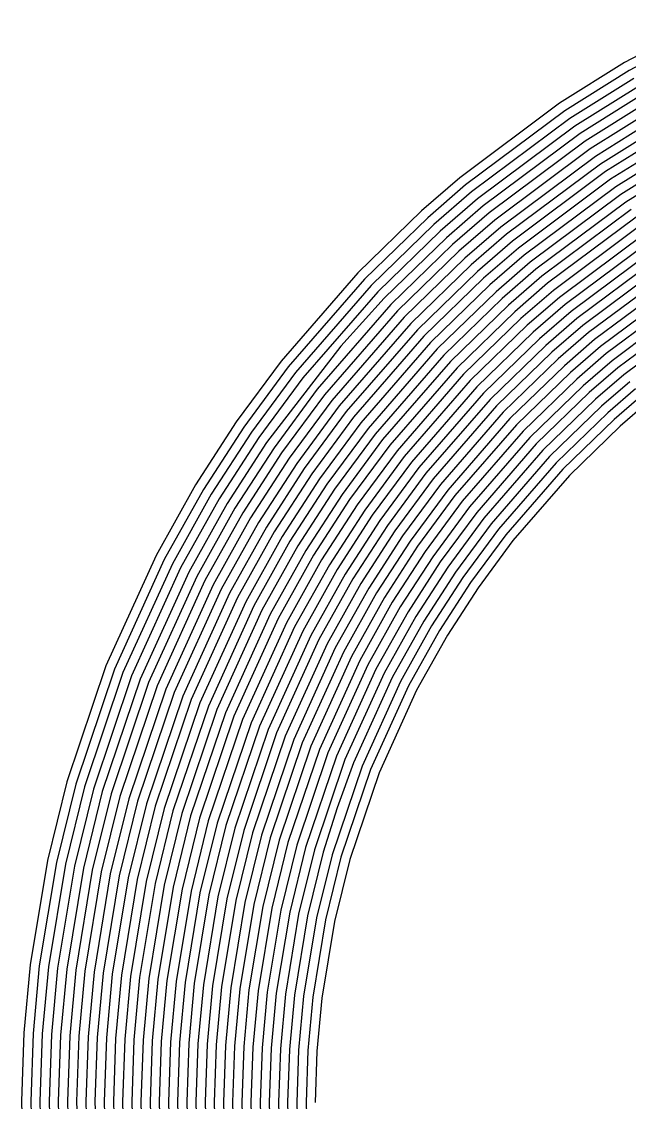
# Model space of a CAD drawing. Header units: metres. Extents: x -19 to 19, y -19.6 to 19.6.
# Drawn here: x -3.984 to -1.996, y -15.66 to -12.127 of the extents above; entities that cross this region are included whole.
import ezdxf

# ---------------------------------------------------------------- set-up
doc = ezdxf.new("R2010")
doc.units = ezdxf.units.M

msp = doc.modelspace()

# ---------------------------------------------------------------- linework, layer by layer
for p, q in [((-1.761072, -12.127412, 0.143659), (-2.011731, -12.261591, 0.132048)), ((-1.747596, -12.154121, 0.14128), (-1.996644, -12.287436, 0.129725)), ((-2.011731, -12.261591, 0.132048), (-2.224001, -12.39424, 0.120452)), ((-1.996644, -12.287436, 0.129725), (-2.20731, -12.419082, 0.118199)), ((-1.981556, -12.313281, 0.127402), (-2.190619, -12.443924, 0.115947)), ((-1.966468, -12.339127, 0.125079), (-2.173929, -12.468766, 0.113694)), ((-1.951381, -12.364972, 0.122755), (-2.157238, -12.493608, 0.111442)), ((-2.224001, -12.39424, 0.120452), (-2.550704, -12.63807, 0.098822)), ((-1.936293, -12.390818, 0.120432), (-2.140548, -12.518451, 0.109189)), ((-2.20731, -12.419082, 0.118199), (-2.531538, -12.661062, 0.096703)), ((-1.921206, -12.416663, 0.118109), (-2.123857, -12.543293, 0.106936)), ((-2.190619, -12.443924, 0.115947), (-2.512372, -12.684054, 0.094585)), ((-2.173929, -12.468766, 0.113694), (-2.493206, -12.707046, 0.092467)), ((-1.906118, -12.442508, 0.115786), (-2.107167, -12.568135, 0.104684)), ((-1.891031, -12.468354, 0.113462), (-2.090476, -12.592977, 0.102431)), ((-2.157238, -12.493608, 0.111442), (-2.47404, -12.730037, 0.090349)), ((-1.875943, -12.494199, 0.111139), (-2.073785, -12.617819, 0.100179)), ((-2.140548, -12.518451, 0.109189), (-2.454874, -12.753029, 0.08823)), ((-1.860856, -12.520045, 0.108816), (-2.057095, -12.642661, 0.097926)), ((-2.123857, -12.543293, 0.106936), (-2.435708, -12.776021, 0.086112)), ((-2.107167, -12.568135, 0.104684), (-2.416542, -12.799013, 0.083994)), ((-1.845768, -12.54589, 0.106493), (-2.040404, -12.667503, 0.095673)), ((-1.83068, -12.571735, 0.104169), (-2.023714, -12.692346, 0.093421)), ((-2.090476, -12.592977, 0.102431), (-2.397376, -12.822005, 0.081875)), ((-1.815593, -12.597581, 0.101846), (-2.007023, -12.717188, 0.091168)), ((-2.550704, -12.63807, 0.098822), (-2.675886, -12.746365, 0.089086)), ((-2.073785, -12.617819, 0.100179), (-2.37821, -12.844997, 0.079757)), ((-2.057095, -12.642661, 0.097926), (-2.359044, -12.867989, 0.077639)), ((-2.531538, -12.661062, 0.096703), (-2.655564, -12.768355, 0.087044)), ((-2.040404, -12.667503, 0.095673), (-2.339878, -12.890981, 0.07552)), ((-2.512372, -12.684054, 0.094585), (-2.635242, -12.790345, 0.085002)), ((-2.493206, -12.707046, 0.092467), (-2.614919, -12.812336, 0.08296)), ((-2.023714, -12.692346, 0.093421), (-2.320712, -12.913973, 0.073402)), ((-2.007023, -12.717188, 0.091168), (-2.301546, -12.936965, 0.071284)), ((-2.675886, -12.746365, 0.089086), (-2.884175, -12.948531, 0.0707)), ((-2.47404, -12.730037, 0.090349), (-2.594597, -12.834326, 0.080918)), ((-2.454874, -12.753029, 0.08823), (-2.574275, -12.856316, 0.078875)), ((-1.990333, -12.74203, 0.088916), (-2.28238, -12.959957, 0.069165)), ((-2.655564, -12.768355, 0.087044), (-2.862549, -12.969253, 0.068752)), ((-2.435708, -12.776021, 0.086112), (-2.553952, -12.878306, 0.076833)), ((-1.973642, -12.766872, 0.086663), (-2.263214, -12.982949, 0.067047)), ((-2.635242, -12.790345, 0.085002), (-2.840923, -12.989976, 0.066805)), ((-2.614919, -12.812336, 0.08296), (-2.819296, -13.010699, 0.064857)), ((-2.416542, -12.799013, 0.083994), (-2.53363, -12.900297, 0.074791)), ((-2.397376, -12.822005, 0.081875), (-2.513307, -12.922287, 0.072749)), ((-1.956952, -12.791714, 0.084411), (-2.244048, -13.005941, 0.064929)), ((-1.940261, -12.816556, 0.082158), (-2.224882, -13.028932, 0.06281)), ((-2.594597, -12.834326, 0.080918), (-2.79767, -13.031421, 0.06291)), ((-2.574275, -12.856316, 0.078875), (-2.776044, -13.052144, 0.060962)), ((-2.37821, -12.844997, 0.079757), (-2.492985, -12.944277, 0.070707)), ((-1.92357, -12.841398, 0.079905), (-2.205716, -13.051924, 0.060692)), ((-2.553952, -12.878306, 0.076833), (-2.754417, -13.072867, 0.059015)), ((-2.359044, -12.867989, 0.077639), (-2.472663, -12.966267, 0.068665)), ((-2.339878, -12.890981, 0.07552), (-2.45234, -12.988258, 0.066623)), ((-1.90688, -12.866241, 0.077653), (-2.18655, -13.074916, 0.058574)), ((-1.890189, -12.891083, 0.0754), (-2.167384, -13.097908, 0.056455)), ((-2.53363, -12.900297, 0.074791), (-2.732791, -13.09359, 0.057067)), ((-2.513307, -12.922287, 0.072749), (-2.711165, -13.114312, 0.05512)), ((-2.320712, -12.913973, 0.073402), (-2.432018, -13.010248, 0.064581)), ((-1.873499, -12.915925, 0.073148), (-2.148218, -13.1209, 0.054337)), ((-2.884175, -12.948531, 0.0707), (-3.135335, -13.237425, 0.043939)), ((-2.492985, -12.944277, 0.070707), (-2.689538, -13.135035, 0.053172)), ((-2.472663, -12.966267, 0.068665), (-2.667912, -13.155758, 0.051225)), ((-2.301546, -12.936965, 0.071284), (-2.411695, -13.032238, 0.062538)), ((-2.28238, -12.959957, 0.069165), (-2.391373, -13.054228, 0.060496)), ((-1.856808, -12.940767, 0.070895), (-2.129052, -13.143892, 0.052219)), ((-1.840118, -12.965609, 0.068642), (-2.109886, -13.166884, 0.050101)), ((-2.862549, -12.969253, 0.068752), (-3.11163, -13.255743, 0.042185)), ((-2.840923, -12.989976, 0.066805), (-3.087924, -13.274062, 0.040432)), ((-2.45234, -12.988258, 0.066623), (-2.646286, -13.17648, 0.049277)), ((-2.263214, -12.982949, 0.067047), (-2.371051, -13.076219, 0.058454)), ((-1.823427, -12.990451, 0.06639), (-2.09072, -13.189876, 0.047982)), ((-2.819296, -13.010699, 0.064857), (-3.064218, -13.29238, 0.038678)), ((-2.79767, -13.031421, 0.06291), (-2.939808, -13.188223, 0.048393)), ((-2.432018, -13.010248, 0.064581), (-2.624659, -13.197203, 0.04733)), ((-2.411695, -13.032238, 0.062538), (-2.603033, -13.217926, 0.045382)), ((-2.244048, -13.005941, 0.064929), (-2.350728, -13.098209, 0.056412)), ((-2.224882, -13.028932, 0.06281), (-2.330406, -13.120199, 0.05437)), ((-1.806736, -13.015293, 0.064137), (-2.071554, -13.212868, 0.045864)), ((-2.776044, -13.052144, 0.060962), (-3.016807, -13.329017, 0.035171)), ((-2.391373, -13.054228, 0.060496), (-2.581406, -13.238648, 0.043435)), ((-2.205716, -13.051924, 0.060692), (-2.310084, -13.142189, 0.052328)), ((-1.790046, -13.040136, 0.061885), (-2.052388, -13.23586, 0.043746)), ((-1.773355, -13.064978, 0.059632), (-2.033222, -13.258852, 0.041627)), ((-2.754417, -13.072867, 0.059015), (-2.993101, -13.347336, 0.033418)), ((-2.732791, -13.09359, 0.057067), (-2.969395, -13.365654, 0.031664)), ((-2.371051, -13.076219, 0.058454), (-2.55978, -13.259371, 0.041487)), ((-2.350728, -13.098209, 0.056412), (-2.538154, -13.280094, 0.03954)), ((-2.18655, -13.074916, 0.058574), (-2.289761, -13.16418, 0.050286)), ((-2.167384, -13.097908, 0.056455), (-2.269439, -13.18617, 0.048244)), ((-1.756665, -13.08982, 0.057379), (-2.014056, -13.281844, 0.039509)), ((-2.711165, -13.114312, 0.05512), (-2.945689, -13.383973, 0.029911)), ((-2.689538, -13.135035, 0.053172), (-2.921984, -13.402291, 0.028157)), ((-2.330406, -13.120199, 0.05437), (-2.516527, -13.300816, 0.037592)), ((-2.310084, -13.142189, 0.052328), (-2.494901, -13.321539, 0.035645)), ((-2.148218, -13.1209, 0.054337), (-2.249116, -13.20816, 0.046202)), ((-2.667912, -13.155758, 0.051225), (-2.898278, -13.42061, 0.026404)), ((-2.646286, -13.17648, 0.049277), (-2.874572, -13.438928, 0.02465)), ((-2.289761, -13.16418, 0.050286), (-2.473275, -13.342262, 0.033698)), ((-2.129052, -13.143892, 0.052219), (-2.228794, -13.23015, 0.044159)), ((-2.109886, -13.166884, 0.050101), (-2.208472, -13.252141, 0.042117)), ((-2.939808, -13.188223, 0.048393), (-3.183123, -13.503715, 0.018655)), ((-2.624659, -13.197203, 0.04733), (-2.850867, -13.457247, 0.022897)), ((-2.269439, -13.18617, 0.048244), (-2.451648, -13.362985, 0.03175)), ((-2.249116, -13.20816, 0.046202), (-2.430022, -13.383707, 0.029803)), ((-2.09072, -13.189876, 0.047982), (-2.188149, -13.274131, 0.040075)), ((-2.071554, -13.212868, 0.045864), (-2.167827, -13.296121, 0.038033)), ((-3.135335, -13.237425, 0.043939), (-3.281992, -13.435924, 0.025226)), ((-2.603033, -13.217926, 0.045382), (-2.827161, -13.475566, 0.021143)), ((-2.581406, -13.238648, 0.043435), (-2.803455, -13.493884, 0.01939)), ((-2.228794, -13.23015, 0.044159), (-2.408396, -13.40443, 0.027855)), ((-2.052388, -13.23586, 0.043746), (-2.147505, -13.318111, 0.035991)), ((-3.11163, -13.255743, 0.042185), (-3.257275, -13.452872, 0.023583)), ((-3.087924, -13.274062, 0.040432), (-3.232558, -13.46982, 0.021941)), ((-2.55978, -13.259371, 0.041487), (-2.779749, -13.512203, 0.017636)), ((-2.538154, -13.280094, 0.03954), (-2.756044, -13.530521, 0.015883)), ((-2.208472, -13.252141, 0.042117), (-2.386769, -13.425153, 0.025908)), ((-2.188149, -13.274131, 0.040075), (-2.365143, -13.445875, 0.02396)), ((-2.033222, -13.258852, 0.041627), (-2.127182, -13.340102, 0.033949)), ((-2.014056, -13.281844, 0.039509), (-2.10686, -13.362092, 0.031907)), ((-3.064218, -13.29238, 0.038678), (-3.20784, -13.486767, 0.020298)), ((-2.516527, -13.300816, 0.037592), (-2.732338, -13.54884, 0.014129)), ((-2.167827, -13.296121, 0.038033), (-2.343517, -13.466598, 0.022013)), ((-2.147505, -13.318111, 0.035991), (-2.32189, -13.487321, 0.020065)), ((-1.99489, -13.304836, 0.037391), (-2.086537, -13.384084, 0.029881)), ((-3.016807, -13.329017, 0.035171), (-3.158406, -13.520663, 0.017013)), ((-2.993101, -13.347336, 0.033418), (-3.133689, -13.537611, 0.01537)), ((-2.494901, -13.321539, 0.035645), (-2.708632, -13.567158, 0.012376)), ((-2.473275, -13.342262, 0.033698), (-2.684926, -13.585477, 0.010622)), ((-2.127182, -13.340102, 0.033949), (-2.300264, -13.508043, 0.018118)), ((-1.975724, -13.327827, 0.035272), (-2.066215, -13.406076, 0.027858)), ((-1.956558, -13.350819, 0.033154), (-2.045893, -13.428068, 0.025834)), ((-2.969395, -13.365654, 0.031664), (-3.108972, -13.554559, 0.013727)), ((-2.945689, -13.383973, 0.029911), (-3.084255, -13.571506, 0.012085)), ((-2.451648, -13.362985, 0.03175), (-2.661221, -13.603795, 0.008869)), ((-2.430022, -13.383707, 0.029803), (-2.637515, -13.622114, 0.007115)), ((-2.10686, -13.362092, 0.031907), (-2.278637, -13.528766, 0.01617)), ((-2.086537, -13.384084, 0.029881), (-2.257011, -13.549489, 0.014223)), ((-1.937392, -13.373811, 0.031036), (-2.02557, -13.45006, 0.023811)), ((-2.921984, -13.402291, 0.028157), (-3.059537, -13.588454, 0.010442)), ((-2.898278, -13.42061, 0.026404), (-3.03482, -13.605402, 0.0088)), ((-2.408396, -13.40443, 0.027855), (-2.613809, -13.640432, 0.005362)), ((-2.386769, -13.425153, 0.025908), (-2.590104, -13.658751, 0.003608)), ((-2.066215, -13.406076, 0.027858), (-2.235385, -13.570212, 0.012275)), ((-3.281992, -13.435924, 0.025226), (-3.415061, -13.641568, 0.005558)), ((-3.257275, -13.452872, 0.023583), (-3.389319, -13.656931, 0.004052)), ((-2.874572, -13.438928, 0.02465), (-3.010103, -13.62235, 0.007157)), ((-2.850867, -13.457247, 0.022897), (-2.985386, -13.639297, 0.005514)), ((-2.365143, -13.445875, 0.02396), (-2.566398, -13.677069, 0.001855)), ((-2.045893, -13.428068, 0.025834), (-2.213758, -13.590934, 0.010328)), ((-2.02557, -13.45006, 0.023811), (-2.192132, -13.611657, 0.00838)), ((-3.232558, -13.46982, 0.021941), (-3.363577, -13.672293, 0.002546)), ((-3.20784, -13.486767, 0.020298), (-3.337835, -13.687656, 0.001039)), ((-2.827161, -13.475566, 0.021143), (-2.960669, -13.656245, 0.003872)), ((-2.803455, -13.493884, 0.01939), (-2.935951, -13.673193, 0.002229)), ((-2.343517, -13.466598, 0.022013), (-2.542692, -13.695388, 0.000101)), ((-2.32189, -13.487321, 0.020065), (-2.518986, -13.713706, -0.001652)), ((-3.183123, -13.503715, 0.018655), (-3.312093, -13.703018, -0.000467)), ((-3.158406, -13.520663, 0.017013), (-3.286351, -13.718381, -0.001973)), ((-2.779749, -13.512203, 0.017636), (-2.911234, -13.690141, 0.000586)), ((-2.756044, -13.530521, 0.015883), (-2.886517, -13.707089, -0.001056)), ((-2.300264, -13.508043, 0.018118), (-2.495281, -13.732025, -0.003406)), ((-2.278637, -13.528766, 0.01617), (-2.471575, -13.750343, -0.005159)), ((-3.133689, -13.537611, 0.01537), (-3.260609, -13.733743, -0.003479)), ((-3.108972, -13.554559, 0.013727), (-3.234867, -13.749106, -0.004985)), ((-2.732338, -13.54884, 0.014129), (-2.8618, -13.724036, -0.002699)), ((-2.257011, -13.549489, 0.014223), (-2.447869, -13.768662, -0.006913)), ((-3.084255, -13.571506, 0.012085), (-3.209125, -13.764468, -0.006491)), ((-3.059537, -13.588454, 0.010442), (-3.183383, -13.779831, -0.007997)), ((-2.708632, -13.567158, 0.012376), (-2.837083, -13.740984, -0.004341)), ((-2.684926, -13.585477, 0.010622), (-2.812366, -13.757932, -0.005984)), ((-2.235385, -13.570212, 0.012275), (-2.424163, -13.78698, -0.008667)), ((-2.213758, -13.590934, 0.010328), (-2.400458, -13.805299, -0.01042)), ((-3.03482, -13.605402, 0.0088), (-3.157641, -13.795194, -0.009503)), ((-3.010103, -13.62235, 0.007157), (-3.131899, -13.810556, -0.011009)), ((-2.661221, -13.603795, 0.008869), (-2.787648, -13.77488, -0.007627)), ((-2.637515, -13.622114, 0.007115), (-2.762931, -13.791827, -0.009269)), ((-2.192132, -13.611657, 0.00838), (-2.376752, -13.823617, -0.012174)), ((-3.415061, -13.641568, 0.005558), (-3.544116, -13.872249, -0.016847)), ((-3.389319, -13.656931, 0.004052), (-3.517479, -13.886011, -0.018216)), ((-3.363577, -13.672293, 0.002546), (-3.490843, -13.899774, -0.019586)), ((-2.985386, -13.639297, 0.005514), (-3.106157, -13.825919, -0.012515)), ((-2.960669, -13.656245, 0.003872), (-3.080415, -13.841281, -0.014021)), ((-2.613809, -13.640432, 0.005362), (-2.738214, -13.808775, -0.010912)), ((-2.590104, -13.658751, 0.003608), (-2.713497, -13.825723, -0.012554)), ((-3.337835, -13.687656, 0.001039), (-3.464207, -13.913536, -0.020956)), ((-3.312093, -13.703018, -0.000467), (-3.437571, -13.927298, -0.022325)), ((-2.935951, -13.673193, 0.002229), (-3.054673, -13.856644, -0.015527)), ((-2.911234, -13.690141, 0.000586), (-3.028931, -13.872006, -0.017033)), ((-2.886517, -13.707089, -0.001056), (-3.003188, -13.887369, -0.018539)), ((-2.566398, -13.677069, 0.001855), (-2.68878, -13.842671, -0.014197)), ((-2.542692, -13.695388, 0.000101), (-2.664062, -13.859618, -0.01584)), ((-3.286351, -13.718381, -0.001973), (-3.410935, -13.941061, -0.023695)), ((-3.260609, -13.733743, -0.003479), (-3.384298, -13.954823, -0.025065)), ((-2.8618, -13.724036, -0.002699), (-2.977446, -13.902731, -0.020045)), ((-2.837083, -13.740984, -0.004341), (-2.951704, -13.918094, -0.021551)), ((-2.518986, -13.713706, -0.001652), (-2.639345, -13.876566, -0.017482)), ((-2.495281, -13.732025, -0.003406), (-2.614628, -13.893514, -0.019125)), ((-3.234867, -13.749106, -0.004985), (-3.357662, -13.968585, -0.026434)), ((-3.209125, -13.764468, -0.006491), (-3.331026, -13.982348, -0.027804)), ((-2.812366, -13.757932, -0.005984), (-2.925962, -13.933456, -0.023057)), ((-2.787648, -13.77488, -0.007627), (-2.90022, -13.948819, -0.024563)), ((-2.471575, -13.750343, -0.005159), (-2.589911, -13.910462, -0.020768)), ((-2.447869, -13.768662, -0.006913), (-2.565194, -13.92741, -0.02241)), ((-3.183383, -13.779831, -0.007997), (-3.30439, -13.99611, -0.029174)), ((-3.157641, -13.795194, -0.009503), (-3.277754, -14.009872, -0.030543)), ((-3.131899, -13.810556, -0.011009), (-3.251117, -14.023635, -0.031913)), ((-2.762931, -13.791827, -0.009269), (-2.874478, -13.964181, -0.026069)), ((-2.738214, -13.808775, -0.010912), (-2.848736, -13.979544, -0.027575)), ((-2.424163, -13.78698, -0.008667), (-2.540477, -13.944357, -0.024053)), ((-2.400458, -13.805299, -0.01042), (-2.515759, -13.961305, -0.025695)), ((-3.106157, -13.825919, -0.012515), (-3.224481, -14.037397, -0.033283)), ((-3.080415, -13.841281, -0.014021), (-3.197845, -14.051159, -0.034652)), ((-2.713497, -13.825723, -0.012554), (-2.822994, -13.994906, -0.029081)), ((-2.68878, -13.842671, -0.014197), (-2.797252, -14.010269, -0.030587)), ((-2.376752, -13.823617, -0.012174), (-2.491042, -13.978253, -0.027338)), ((-3.544116, -13.872249, -0.016847), (-3.708359, -14.233723, -0.052683)), ((-3.054673, -13.856644, -0.015527), (-3.171209, -14.064922, -0.036022)), ((-3.028931, -13.872006, -0.017033), (-3.144572, -14.078684, -0.037392)), ((-2.664062, -13.859618, -0.01584), (-2.77151, -14.025632, -0.032093)), ((-2.639345, -13.876566, -0.017482), (-2.745768, -14.040994, -0.033599)), ((-3.517479, -13.886011, -0.018216), (-3.680429, -14.244643, -0.053793)), ((-3.490843, -13.899774, -0.019586), (-3.652499, -14.255564, -0.054903)), ((-3.464207, -13.913536, -0.020956), (-3.624569, -14.266484, -0.056014)), ((-3.003188, -13.887369, -0.018539), (-3.117936, -14.092446, -0.038761)), ((-2.977446, -13.902731, -0.020045), (-3.0913, -14.106209, -0.040131)), ((-2.951704, -13.918094, -0.021551), (-3.064664, -14.119971, -0.041501)), ((-2.614628, -13.893514, -0.019125), (-2.720026, -14.056357, -0.035105)), ((-2.589911, -13.910462, -0.020768), (-2.694284, -14.071719, -0.036611)), ((-3.437571, -13.927298, -0.022325), (-3.596639, -14.277405, -0.057124)), ((-3.410935, -13.941061, -0.023695), (-3.568709, -14.288325, -0.058234)), ((-3.384298, -13.954823, -0.025065), (-3.540779, -14.299246, -0.059344)), ((-2.925962, -13.933456, -0.023057), (-3.038028, -14.133733, -0.04287)), ((-2.90022, -13.948819, -0.024563), (-3.011391, -14.147496, -0.04424)), ((-2.565194, -13.92741, -0.02241), (-2.668542, -14.087082, -0.038117)), ((-2.540477, -13.944357, -0.024053), (-2.6428, -14.102444, -0.039623)), ((-3.357662, -13.968585, -0.026434), (-3.512849, -14.310166, -0.060455)), ((-3.331026, -13.982348, -0.027804), (-3.48492, -14.321087, -0.061565)), ((-2.874478, -13.964181, -0.026069), (-2.984755, -14.161258, -0.04561)), ((-2.848736, -13.979544, -0.027575), (-2.958119, -14.17502, -0.046979)), ((-2.515759, -13.961305, -0.025695), (-2.617058, -14.117807, -0.041129)), ((-2.491042, -13.978253, -0.027338), (-2.591316, -14.133167, -0.042657)), ((-3.30439, -13.99611, -0.029174), (-3.45699, -14.332007, -0.062675)), ((-3.277754, -14.009872, -0.030543), (-3.42906, -14.342928, -0.063785)), ((-3.251117, -14.023635, -0.031913), (-3.40113, -14.353849, -0.064896)), ((-2.822994, -13.994906, -0.029081), (-2.931483, -14.188783, -0.048349)), ((-2.797252, -14.010269, -0.030587), (-2.904847, -14.202545, -0.049718)), ((-2.77151, -14.025632, -0.032093), (-2.87821, -14.216307, -0.051088)), ((-3.224481, -14.037397, -0.033283), (-3.3732, -14.364769, -0.066006)), ((-3.197845, -14.051159, -0.034652), (-3.34527, -14.37569, -0.067116)), ((-2.745768, -14.040994, -0.033599), (-2.851574, -14.23007, -0.052458)), ((-2.720026, -14.056357, -0.035105), (-2.824938, -14.243832, -0.053827)), ((-3.171209, -14.064922, -0.036022), (-3.31734, -14.38661, -0.068227)), ((-3.144572, -14.078684, -0.037392), (-3.28941, -14.397531, -0.069337)), ((-3.117936, -14.092446, -0.038761), (-3.26148, -14.408451, -0.070447)), ((-2.694284, -14.071719, -0.036611), (-2.798302, -14.257594, -0.055197)), ((-2.668542, -14.087082, -0.038117), (-2.771665, -14.271357, -0.056567)), ((-3.0913, -14.106209, -0.040131), (-3.23355, -14.419372, -0.071557)), ((-3.064664, -14.119971, -0.041501), (-3.205621, -14.430292, -0.072668)), ((-2.6428, -14.102444, -0.039623), (-2.745029, -14.285119, -0.057936)), ((-2.617058, -14.117807, -0.041129), (-2.718393, -14.298881, -0.059306)), ((-3.038028, -14.133733, -0.04287), (-3.177691, -14.441213, -0.073778)), ((-3.011391, -14.147496, -0.04424), (-3.149761, -14.452133, -0.074888)), ((-2.984755, -14.161258, -0.04561), (-3.121831, -14.463054, -0.075998)), ((-2.591316, -14.133167, -0.042657), (-2.691757, -14.312644, -0.060676)), ((-2.958119, -14.17502, -0.046979), (-3.093901, -14.473974, -0.077109)), ((-2.931483, -14.188783, -0.048349), (-3.065971, -14.484895, -0.078219)), ((-2.904847, -14.202545, -0.049718), (-3.038041, -14.495815, -0.079329)), ((-3.708359, -14.233723, -0.052683), (-3.836251, -14.612501, -0.091183)), ((-2.87821, -14.216307, -0.051088), (-3.010111, -14.506736, -0.080439)), ((-2.851574, -14.23007, -0.052458), (-2.982181, -14.517657, -0.08155)), ((-3.680429, -14.244643, -0.053793), (-3.807321, -14.620449, -0.09201)), ((-3.652499, -14.255564, -0.054903), (-3.778392, -14.628396, -0.092837)), ((-3.624569, -14.266484, -0.056014), (-3.749462, -14.636344, -0.093664)), ((-2.824938, -14.243832, -0.053827), (-2.954251, -14.528577, -0.08266)), ((-2.798302, -14.257594, -0.055197), (-2.926321, -14.539498, -0.08377)), ((-2.771665, -14.271357, -0.056567), (-2.898392, -14.550418, -0.08488)), ((-3.596639, -14.277405, -0.057124), (-3.720532, -14.644292, -0.094491)), ((-3.568709, -14.288325, -0.058234), (-3.691603, -14.652239, -0.095318)), ((-3.540779, -14.299246, -0.059344), (-3.662673, -14.660187, -0.096145)), ((-2.745029, -14.285119, -0.057936), (-2.870462, -14.561339, -0.085991)), ((-2.718393, -14.298881, -0.059306), (-2.842532, -14.572259, -0.087101)), ((-3.512849, -14.310166, -0.060455), (-3.633744, -14.668134, -0.096972)), ((-3.48492, -14.321087, -0.061565), (-3.604814, -14.676082, -0.097799)), ((-3.45699, -14.332007, -0.062675), (-3.575884, -14.68403, -0.098626)), ((-3.42906, -14.342928, -0.063785), (-3.546955, -14.691977, -0.099453)), ((-2.691757, -14.312644, -0.060676), (-2.814602, -14.58318, -0.088211)), ((-3.40113, -14.353849, -0.064896), (-3.518025, -14.699925, -0.10028)), ((-3.3732, -14.364769, -0.066006), (-3.489095, -14.707873, -0.101107)), ((-3.34527, -14.37569, -0.067116), (-3.460166, -14.71582, -0.101934)), ((-3.31734, -14.38661, -0.068227), (-3.431236, -14.723768, -0.102761)), ((-3.28941, -14.397531, -0.069337), (-3.402306, -14.731716, -0.103588)), ((-3.26148, -14.408451, -0.070447), (-3.373377, -14.739663, -0.104415)), ((-3.23355, -14.419372, -0.071557), (-3.344447, -14.747611, -0.105242)), ((-3.205621, -14.430292, -0.072668), (-3.315517, -14.755559, -0.106069)), ((-3.177691, -14.441213, -0.073778), (-3.286588, -14.763506, -0.106896)), ((-3.149761, -14.452133, -0.074888), (-3.257658, -14.771454, -0.107723)), ((-3.121831, -14.463054, -0.075998), (-3.228728, -14.779402, -0.10855)), ((-3.093901, -14.473974, -0.077109), (-3.199799, -14.787349, -0.109377)), ((-3.065971, -14.484895, -0.078219), (-3.170869, -14.795297, -0.110204)), ((-3.038041, -14.495815, -0.079329), (-3.141939, -14.803245, -0.111031)), ((-3.010111, -14.506736, -0.080439), (-3.11301, -14.811192, -0.111858)), ((-2.982181, -14.517657, -0.08155), (-3.08408, -14.81914, -0.112685)), ((-2.954251, -14.528577, -0.08266), (-3.05515, -14.827088, -0.113512)), ((-2.926321, -14.539498, -0.08377), (-3.026221, -14.835035, -0.114339)), ((-2.898392, -14.550418, -0.08488), (-2.952173, -14.697301, -0.09997)), ((-2.870462, -14.561339, -0.085991), (-2.968361, -14.850931, -0.115993)), ((-2.842532, -14.572259, -0.087101), (-2.939432, -14.858878, -0.11682)), ((-2.814602, -14.58318, -0.088211), (-2.910502, -14.866826, -0.117647)), ((-3.836251, -14.612501, -0.091183), (-3.89957, -14.869674, -0.11788)), ((-3.807321, -14.620449, -0.09201), (-3.870223, -14.875924, -0.11854)), ((-3.778392, -14.628396, -0.092837), (-3.840875, -14.882174, -0.1192)), ((-3.749462, -14.636344, -0.093664), (-3.811528, -14.888424, -0.119859)), ((-3.720532, -14.644292, -0.094491), (-3.78218, -14.894674, -0.120519)), ((-3.691603, -14.652239, -0.095318), (-3.752833, -14.900923, -0.121179)), ((-3.662673, -14.660187, -0.096145), (-3.723485, -14.907173, -0.121839)), ((-3.633744, -14.668134, -0.096972), (-3.694138, -14.913423, -0.122499)), ((-3.604814, -14.676082, -0.097799), (-3.66479, -14.919673, -0.123159)), ((-3.575884, -14.68403, -0.098626), (-3.635443, -14.925922, -0.123819)), ((-3.546955, -14.691977, -0.099453), (-3.606096, -14.932172, -0.124479)), ((-2.952173, -14.697301, -0.09997), (-2.997291, -14.842983, -0.115166)), ((-3.518025, -14.699925, -0.10028), (-3.576748, -14.938422, -0.125139)), ((-3.489095, -14.707873, -0.101107), (-3.547401, -14.944672, -0.125799)), ((-3.460166, -14.71582, -0.101934), (-3.518053, -14.950922, -0.126459)), ((-3.431236, -14.723768, -0.102761), (-3.488706, -14.957171, -0.127119)), ((-3.402306, -14.731716, -0.103588), (-3.459358, -14.963421, -0.127779)), ((-3.373377, -14.739663, -0.104415), (-3.430011, -14.969671, -0.128438)), ((-3.344447, -14.747611, -0.105242), (-3.400663, -14.975921, -0.129098)), ((-3.315517, -14.755559, -0.106069), (-3.371316, -14.982171, -0.129758)), ((-3.286588, -14.763506, -0.106896), (-3.341968, -14.98842, -0.130418)), ((-3.257658, -14.771454, -0.107723), (-3.312621, -14.99467, -0.131078)), ((-3.228728, -14.779402, -0.10855), (-3.283274, -15.00092, -0.131738)), ((-3.199799, -14.787349, -0.109377), (-3.253926, -15.00717, -0.132398)), ((-3.170869, -14.795297, -0.110204), (-3.224579, -15.01342, -0.133058)), ((-3.141939, -14.803245, -0.111031), (-3.195231, -15.019669, -0.133718)), ((-3.11301, -14.811192, -0.111858), (-3.165884, -15.025919, -0.134378)), ((-3.08408, -14.81914, -0.112685), (-3.136536, -15.032169, -0.135038)), ((-3.05515, -14.827088, -0.113512), (-3.107189, -15.038419, -0.135698)), ((-3.026221, -14.835035, -0.114339), (-3.077841, -15.044669, -0.136358)), ((-3.89957, -14.869674, -0.11788), (-3.956019, -15.210987, -0.154003)), ((-2.997291, -14.842983, -0.115166), (-3.048494, -15.050918, -0.137017)), ((-2.968361, -14.850931, -0.115993), (-3.019146, -15.057168, -0.137677)), ((-2.939432, -14.858878, -0.11682), (-2.989799, -15.063418, -0.138337)), ((-2.910502, -14.866826, -0.117647), (-2.960452, -15.069668, -0.138997)), ((-3.870223, -14.875924, -0.11854), (-3.926207, -15.214397, -0.154371)), ((-3.840875, -14.882174, -0.1192), (-3.896396, -15.217807, -0.154739)), ((-3.811528, -14.888424, -0.119859), (-3.866584, -15.221218, -0.155107)), ((-3.78218, -14.894674, -0.120519), (-3.836773, -15.224628, -0.155476)), ((-3.752833, -14.900923, -0.121179), (-3.806961, -15.228038, -0.155844)), ((-3.723485, -14.907173, -0.121839), (-3.77715, -15.231449, -0.156212)), ((-3.694138, -14.913423, -0.122499), (-3.747338, -15.234859, -0.15658)), ((-3.66479, -14.919673, -0.123159), (-3.717526, -15.238269, -0.156948)), ((-3.635443, -14.925922, -0.123819), (-3.687715, -15.241679, -0.157316)), ((-3.606096, -14.932172, -0.124479), (-3.657903, -15.24509, -0.157684)), ((-3.576748, -14.938422, -0.125139), (-3.628092, -15.2485, -0.158052)), ((-3.547401, -14.944672, -0.125799), (-3.59828, -15.25191, -0.15842)), ((-3.518053, -14.950922, -0.126459), (-3.568469, -15.25532, -0.158788)), ((-3.488706, -14.957171, -0.127119), (-3.538657, -15.258731, -0.159156)), ((-3.459358, -14.963421, -0.127779), (-3.508845, -15.262141, -0.159524)), ((-3.430011, -14.969671, -0.128438), (-3.479034, -15.265551, -0.159892)), ((-3.400663, -14.975921, -0.129098), (-3.449222, -15.268962, -0.16026)), ((-3.371316, -14.982171, -0.129758), (-3.419411, -15.272372, -0.160628)), ((-3.341968, -14.98842, -0.130418), (-3.389599, -15.275782, -0.160996)), ((-3.312621, -14.99467, -0.131078), (-3.359788, -15.279192, -0.161364)), ((-3.283274, -15.00092, -0.131738), (-3.329976, -15.282603, -0.161732)), ((-3.253926, -15.00717, -0.132398), (-3.300164, -15.286013, -0.1621)), ((-3.224579, -15.01342, -0.133058), (-3.270353, -15.289423, -0.162468)), ((-3.195231, -15.019669, -0.133718), (-3.240541, -15.292833, -0.162836)), ((-3.165884, -15.025919, -0.134378), (-3.21073, -15.296244, -0.163204)), ((-3.136536, -15.032169, -0.135038), (-3.180918, -15.299654, -0.163573)), ((-3.107189, -15.038419, -0.135698), (-3.151107, -15.303064, -0.163941)), ((-3.077841, -15.044669, -0.136358), (-3.121295, -15.306475, -0.164309)), ((-3.048494, -15.050918, -0.137017), (-3.091484, -15.309885, -0.164677)), ((-3.019146, -15.057168, -0.137677), (-3.061672, -15.313295, -0.165045)), ((-2.989799, -15.063418, -0.138337), (-3.03186, -15.316705, -0.165413)), ((-2.960452, -15.069668, -0.138997), (-3.002049, -15.320116, -0.165781)), ((-3.956019, -15.210987, -0.154003), (-3.976428, -15.433095, -0.177936)), ((-3.926207, -15.214397, -0.154371), (-3.946475, -15.434969, -0.178141)), ((-3.896396, -15.217807, -0.154739), (-3.916523, -15.436843, -0.178346)), ((-3.866584, -15.221218, -0.155107), (-3.88657, -15.438717, -0.178552)), ((-3.836773, -15.224628, -0.155476), (-3.856617, -15.44059, -0.178757)), ((-3.806961, -15.228038, -0.155844), (-3.826664, -15.442464, -0.178962)), ((-3.77715, -15.231449, -0.156212), (-3.796712, -15.444338, -0.179168)), ((-3.747338, -15.234859, -0.15658), (-3.766759, -15.446212, -0.179373)), ((-3.717526, -15.238269, -0.156948), (-3.736806, -15.448086, -0.179578)), ((-3.687715, -15.241679, -0.157316), (-3.706853, -15.449959, -0.179784)), ((-3.657903, -15.24509, -0.157684), (-3.676901, -15.451833, -0.179989)), ((-3.628092, -15.2485, -0.158052), (-3.646948, -15.453707, -0.180194)), ((-3.59828, -15.25191, -0.15842), (-3.616995, -15.455581, -0.1804)), ((-3.568469, -15.25532, -0.158788), (-3.587043, -15.457455, -0.180605)), ((-3.538657, -15.258731, -0.159156), (-3.55709, -15.459328, -0.180811)), ((-3.508845, -15.262141, -0.159524), (-3.527137, -15.461202, -0.181016)), ((-3.479034, -15.265551, -0.159892), (-3.497184, -15.463076, -0.181221)), ((-3.449222, -15.268962, -0.16026), (-3.467232, -15.46495, -0.181427)), ((-3.419411, -15.272372, -0.160628), (-3.437279, -15.466824, -0.181632)), ((-3.389599, -15.275782, -0.160996), (-3.407326, -15.468697, -0.181837)), ((-3.359788, -15.279192, -0.161364), (-3.377374, -15.470571, -0.182043)), ((-3.329976, -15.282603, -0.161732), (-3.347421, -15.472445, -0.182248)), ((-3.300164, -15.286013, -0.1621), (-3.317468, -15.474319, -0.182453)), ((-3.270353, -15.289423, -0.162468), (-3.287515, -15.476192, -0.182659)), ((-3.240541, -15.292833, -0.162836), (-3.257563, -15.478066, -0.182864)), ((-3.21073, -15.296244, -0.163204), (-3.22761, -15.47994, -0.183069)), ((-3.180918, -15.299654, -0.163573), (-3.197657, -15.481814, -0.183275)), ((-3.151107, -15.303064, -0.163941), (-3.167704, -15.483688, -0.18348)), ((-3.121295, -15.306475, -0.164309), (-3.137752, -15.485561, -0.183685)), ((-3.091484, -15.309885, -0.164677), (-3.107799, -15.487435, -0.183891)), ((-3.061672, -15.313295, -0.165045), (-3.077846, -15.489309, -0.184096)), ((-3.03186, -15.316705, -0.165413), (-3.047894, -15.491183, -0.184302)), ((-3.002049, -15.320116, -0.165781), (-3.017941, -15.493057, -0.184507)), ((-3.976428, -15.433095, -0.177936), (-3.984224, -15.657029, -0.202405)), ((-3.946475, -15.434969, -0.178141), (-3.95421, -15.657138, -0.202418)), ((-3.916523, -15.436843, -0.178346), (-3.924196, -15.657247, -0.202431)), ((-3.88657, -15.438717, -0.178552), (-3.894181, -15.657357, -0.202443)), ((-3.856617, -15.44059, -0.178757), (-3.864167, -15.657466, -0.202456)), ((-3.826664, -15.442464, -0.178962), (-3.834153, -15.657576, -0.202469)), ((-3.796712, -15.444338, -0.179168), (-3.804139, -15.657685, -0.202482)), ((-3.766759, -15.446212, -0.179373), (-3.774125, -15.657794, -0.202495)), ((-3.736806, -15.448086, -0.179578), (-3.744111, -15.657904, -0.202508)), ((-3.706853, -15.449959, -0.179784), (-3.714097, -15.658013, -0.202521)), ((-3.676901, -15.451833, -0.179989), (-3.684082, -15.658123, -0.202534)), ((-3.646948, -15.453707, -0.180194), (-3.654068, -15.658232, -0.202547)), ((-3.616995, -15.455581, -0.1804), (-3.624054, -15.658341, -0.20256)), ((-3.587043, -15.457455, -0.180605), (-3.59404, -15.658451, -0.202573)), ((-3.55709, -15.459328, -0.180811), (-3.564026, -15.65856, -0.202586)), ((-3.527137, -15.461202, -0.181016), (-3.534012, -15.658669, -0.202599)), ((-3.497184, -15.463076, -0.181221), (-3.503998, -15.658779, -0.202612)), ((-3.467232, -15.46495, -0.181427), (-3.473983, -15.658888, -0.202625)), ((-3.437279, -15.466824, -0.181632), (-3.443969, -15.658998, -0.202638)), ((-3.407326, -15.468697, -0.181837), (-3.413955, -15.659107, -0.202651)), ((-3.377374, -15.470571, -0.182043), (-3.383941, -15.659216, -0.202664)), ((-3.347421, -15.472445, -0.182248), (-3.353927, -15.659326, -0.202677)), ((-3.317468, -15.474319, -0.182453), (-3.323913, -15.659435, -0.20269)), ((-3.287515, -15.476192, -0.182659), (-3.293899, -15.659545, -0.202703)), ((-3.257563, -15.478066, -0.182864), (-3.263884, -15.659654, -0.202716)), ((-3.22761, -15.47994, -0.183069), (-3.23387, -15.659763, -0.202729)), ((-3.197657, -15.481814, -0.183275), (-3.203856, -15.659873, -0.202742)), ((-3.167704, -15.483688, -0.18348), (-3.173842, -15.659982, -0.202755)), ((-3.137752, -15.485561, -0.183685), (-3.143828, -15.660091, -0.202768)), ((-3.107799, -15.487435, -0.183891), (-3.113814, -15.660201, -0.202781)), ((-3.077846, -15.489309, -0.184096), (-3.083799, -15.66031, -0.202794)), ((-3.047894, -15.491183, -0.184302), (-3.053785, -15.66042, -0.202807)), ((-3.017941, -15.493057, -0.184507), (-3.023771, -15.660529, -0.20282)), ((-3.984224, -15.657029, -0.202405), (-3.97695, -15.922245, -0.231825)), ((-3.95421, -15.657138, -0.202418), (-3.946986, -15.920498, -0.231632)), ((-3.924196, -15.657247, -0.202431), (-3.917023, -15.918751, -0.231438)), ((-3.894181, -15.657357, -0.202443), (-3.88706, -15.917005, -0.231244)), ((-3.864167, -15.657466, -0.202456), (-3.857097, -15.915258, -0.231051)), ((-3.834153, -15.657576, -0.202469), (-3.827133, -15.913511, -0.230857)), ((-3.804139, -15.657685, -0.202482), (-3.79717, -15.911764, -0.230663)), ((-3.774125, -15.657794, -0.202495), (-3.767207, -15.910017, -0.23047)), ((-3.744111, -15.657904, -0.202508), (-3.737244, -15.908271, -0.230276)), ((-3.714097, -15.658013, -0.202521), (-3.70728, -15.906524, -0.230082)), ((-3.684082, -15.658123, -0.202534), (-3.677317, -15.904777, -0.229889)), ((-3.654068, -15.658232, -0.202547), (-3.647354, -15.90303, -0.229695)), ((-3.624054, -15.658341, -0.20256), (-3.617391, -15.901283, -0.229501)), ((-3.59404, -15.658451, -0.202573), (-3.587428, -15.899536, -0.229307)), ((-3.564026, -15.65856, -0.202586), (-3.557464, -15.89779, -0.229114)), ((-3.534012, -15.658669, -0.202599), (-3.527501, -15.896043, -0.22892)), ((-3.503998, -15.658779, -0.202612), (-3.497538, -15.894296, -0.228726)), ((-3.473983, -15.658888, -0.202625), (-3.467575, -15.892549, -0.228533)), ((-3.443969, -15.658998, -0.202638), (-3.437611, -15.890802, -0.228339)), ((-3.413955, -15.659107, -0.202651), (-3.407648, -15.889056, -0.228145)), ((-3.383941, -15.659216, -0.202664), (-3.377685, -15.887309, -0.227952)), ((-3.353927, -15.659326, -0.202677), (-3.347722, -15.885562, -0.227758)), ((-3.323913, -15.659435, -0.20269), (-3.317758, -15.883815, -0.227564)), ((-3.293899, -15.659545, -0.202703), (-3.287795, -15.882068, -0.227371)), ((-3.263884, -15.659654, -0.202716), (-3.257832, -15.880322, -0.227177)), ((-3.23387, -15.659763, -0.202729), (-3.227869, -15.878575, -0.226983)), ((-3.203856, -15.659873, -0.202742), (-3.197905, -15.876828, -0.226789)), ((-3.173842, -15.659982, -0.202755), (-3.167942, -15.875081, -0.226596)), ((-3.143828, -15.660091, -0.202768), (-3.137979, -15.873334, -0.226402)), ((-3.113814, -15.660201, -0.202781), (-3.108016, -15.871588, -0.226208)), ((-3.083799, -15.66031, -0.202794), (-3.078053, -15.869841, -0.226015)), ((-3.053785, -15.66042, -0.202807), (-3.048089, -15.868094, -0.225821))]:
    msp.add_line(p, q)

doc.saveas('drawing.dxf')
